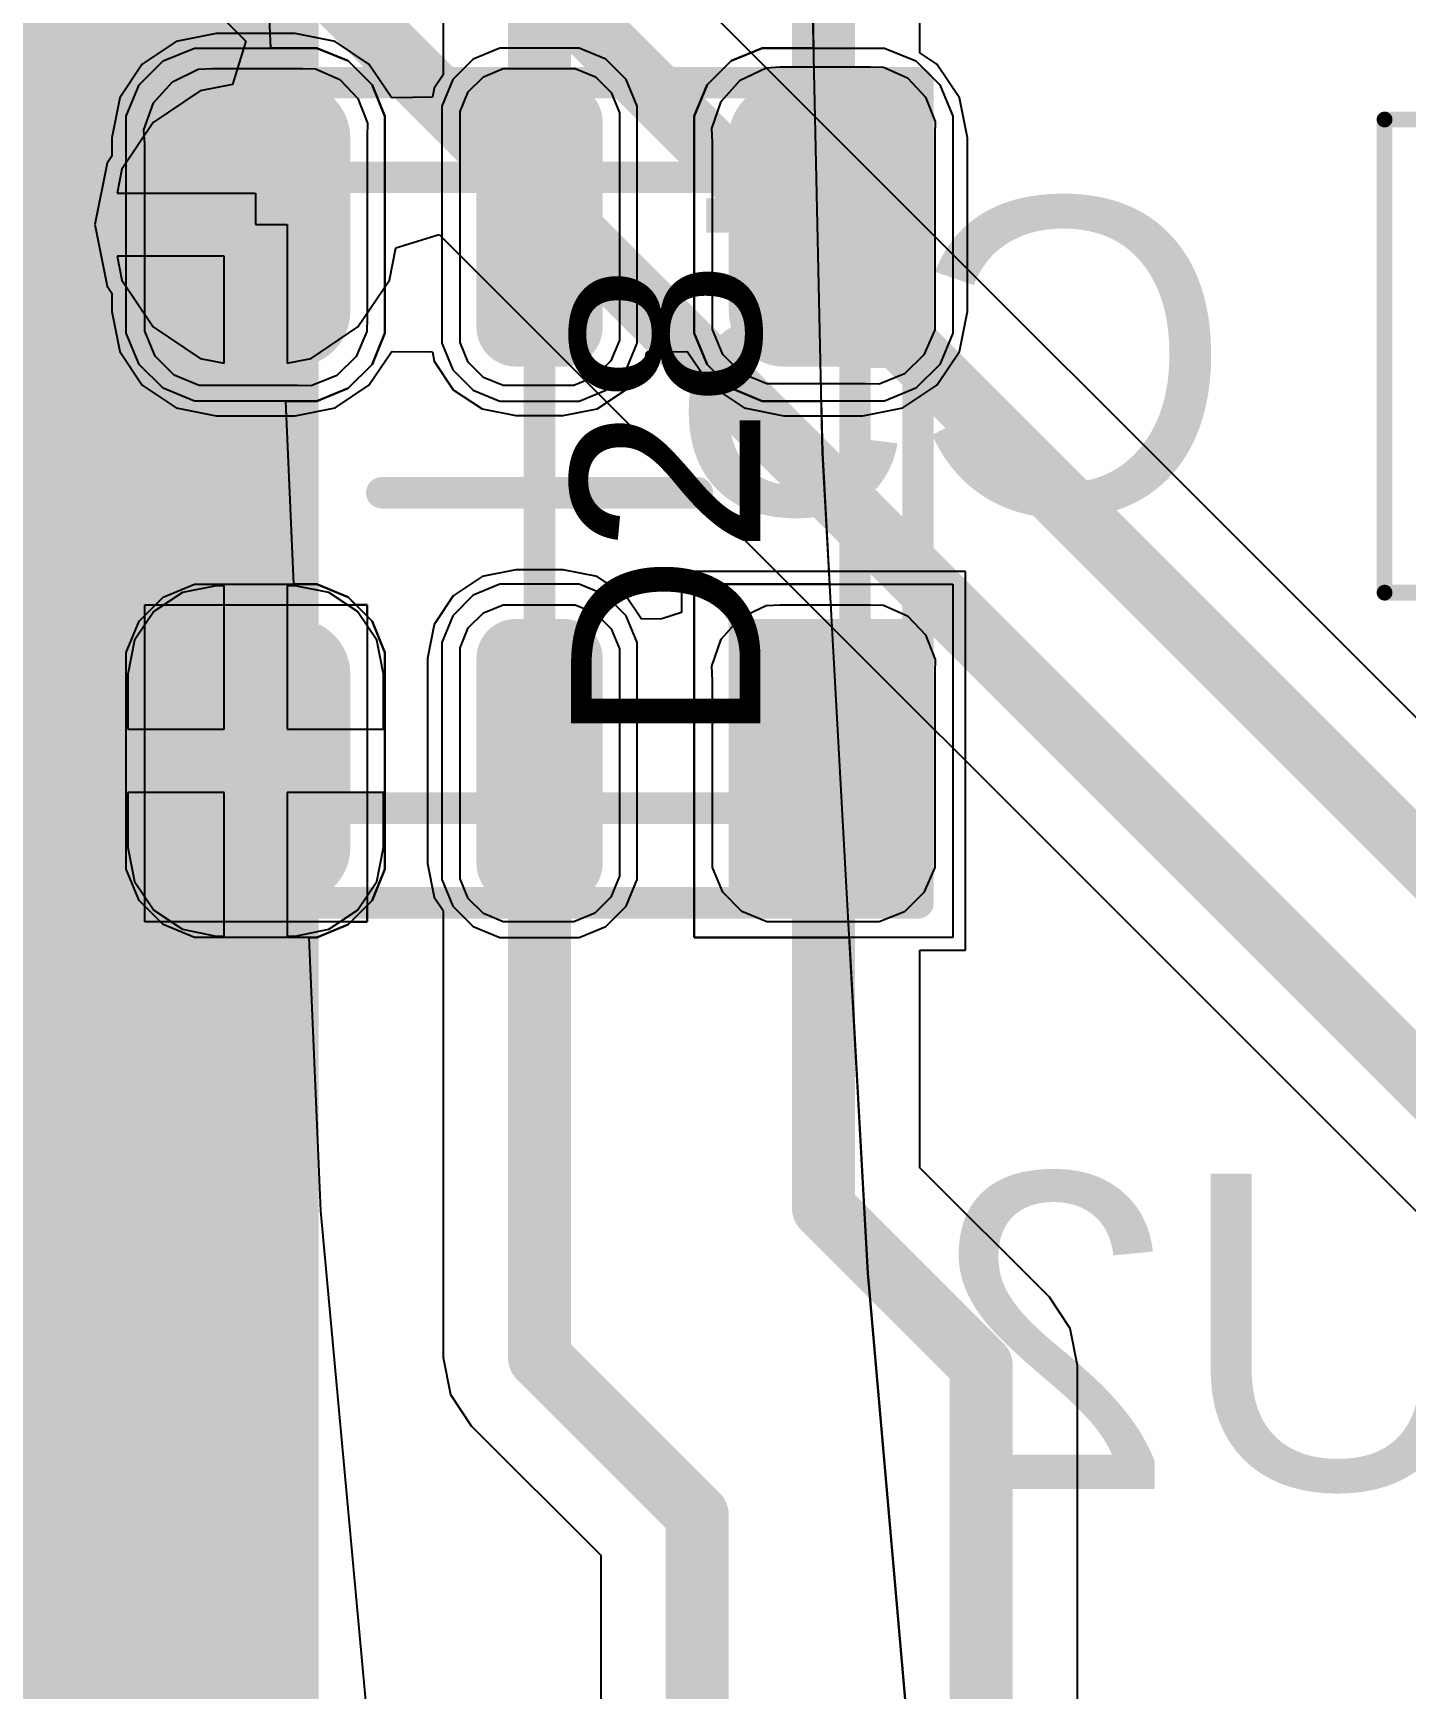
# Model space of a CAD drawing. Header units: inches. Extents: x -27 to 142, y -1 to 42.
# Drawn here: x 37.59 to 41.95, y 11.87 to 17.12 of the extents above; entities that cross this region are included whole.
import ezdxf

# ---------------------------------------------------------------- set-up
doc = ezdxf.new("R2010")
doc.units = ezdxf.units.IN
for name, color, linetype in [('Bottom Layer', 5, 'Continuous'), ('Bottom Overlay', 54, 'Continuous'), ('Bottom Paste', 16, 'Continuous'), ('Bottom Solder', 6, 'Continuous'), ('Mechanical 13', 56, 'Continuous'), ('Mechanical 15', 56, 'Continuous'), ('Top Layer', 1, 'Continuous'), ('Top Overlay', 2, 'Continuous'), ('Top Paste', 8, 'Continuous'), ('Top Solder', 216, 'Continuous'), ('Via Holes', 16, 'Continuous')]:
    doc.layers.add(name, color=color, linetype=linetype)
doc.styles.add('Arial', font='', dxfattribs={"height": 0.2})
doc.styles.get('Arial').set_extended_font_data('Arial')

# ---------------------------------------------------------------- blocks, each defined once
blk = doc.blocks.new('CAPC0603_1608_55_N_B_771')
at = {"layer": 'Bottom Layer'}
for points in [[(-0.35, 0.5), (-0.35, -0.5), (-1.25, -0.5), (-1.25, 0.5)], [(1.25, 0.5), (1.25, -0.5), (0.35, -0.5), (0.35, 0.5)]]:
    blk.add_hatch(color=5, dxfattribs=at).paths.add_polyline_path(points)
at = {"layer": 'Bottom Paste'}
for points in [[(-0.35, 0.5), (-0.35, -0.5), (-1.25, -0.5), (-1.25, 0.5)], [(1.25, 0.5), (1.25, -0.5), (0.35, -0.5), (0.35, 0.5)]]:
    blk.add_hatch(color=16, dxfattribs=at).paths.add_polyline_path(points)
at = {"layer": 'Bottom Solder'}
for points in [[(-0.3, 0.55), (-0.3, -0.55), (-1.3, -0.55), (-1.3, 0.55)], [(1.3, 0.55), (1.3, -0.55), (0.3, -0.55), (0.3, 0.55)]]:
    blk.add_hatch(color=6, dxfattribs=at).paths.add_polyline_path(points)
at = {"layer": 'Bottom Overlay'}
for points in [[(-0.05, 0.4, 0.2, 0.2, 0), (0.05, 0.4, 0.2, 0.2, 0)], [(-0.05, -0.4, 0.2, 0.2, 0), (0.05, -0.4, 0.2, 0.2, 0)]]:
    blk.add_lwpolyline(points, format="xyseb", dxfattribs=at)
for points in [[(-0.1, 0.4, 0.1, 0.1, 1), (0, 0.4, 0.1, 0.1, 1)], [(0, 0.4, 0.1, 0.1, 1), (0.1, 0.4, 0.1, 0.1, 1)], [(-0.1, -0.4, 0.1, 0.1, 1), (0, -0.4, 0.1, 0.1, 1)], [(0, -0.4, 0.1, 0.1, 1), (0.1, -0.4, 0.1, 0.1, 1)]]:
    blk.add_lwpolyline(points, format="xyseb", close=True, dxfattribs=at)
at = {"layer": 'Mechanical 13'}
for points in [[(-0.875, 0.475, 0.1, 0.1, 0), (0.875, 0.475, 0.1, 0.1, 0)], [(-0.875, -0.475, 0.1, 0.1, 0), (-0.875, 0.475, 0.1, 0.1, 0)], [(0.875, -0.475, 0.1, 0.1, 0), (0.875, 0.475, 0.1, 0.1, 0)], [(-0.875, -0.475, 0.1, 0.1, 0), (0.875, -0.475, 0.1, 0.1, 0)]]:
    blk.add_lwpolyline(points, format="xyseb", dxfattribs=at)
for points in [[(-0.9, 0.475, 0.05, 0.05, 1), (-0.85, 0.475, 0.05, 0.05, 1)], [(-0.9, 0.475, 0.05, 0.05, 1), (-0.85, 0.475, 0.05, 0.05, 1)], [(0.85, 0.475, 0.05, 0.05, 1), (0.9, 0.475, 0.05, 0.05, 1)], [(0.85, 0.475, 0.05, 0.05, 1), (0.9, 0.475, 0.05, 0.05, 1)], [(-0.9, -0.475, 0.05, 0.05, 1), (-0.85, -0.475, 0.05, 0.05, 1)], [(-0.9, -0.475, 0.05, 0.05, 1), (-0.85, -0.475, 0.05, 0.05, 1)], [(0.85, -0.475, 0.05, 0.05, 1), (0.9, -0.475, 0.05, 0.05, 1)], [(0.85, -0.475, 0.05, 0.05, 1), (0.9, -0.475, 0.05, 0.05, 1)]]:
    blk.add_lwpolyline(points, format="xyseb", close=True, dxfattribs=at)
at = {"layer": 'Mechanical 15'}
for points in [[(-1.5, 0.75, 0.05, 0.05, 0), (1.5, 0.75, 0.05, 0.05, 0)], [(-1.5, -0.75, 0.05, 0.05, 0), (-1.5, 0.75, 0.05, 0.05, 0)], [(1.5, -0.75, 0.05, 0.05, 0), (1.5, 0.75, 0.05, 0.05, 0)], [(0, -0.475, 0.05, 0.05, 0), (0, 0.475, 0.05, 0.05, 0)], [(-0.475, 0, 0.05, 0.05, 0), (0.475, 0, 0.05, 0.05, 0)], [(-1.5, -0.75, 0.05, 0.05, 0), (1.5, -0.75, 0.05, 0.05, 0)]]:
    blk.add_lwpolyline(points, format="xyseb", dxfattribs=at)
for points in [[(-1.5125, 0.75, 0.025, 0.025, 1), (-1.4875, 0.75, 0.025, 0.025, 1)], [(-1.5125, 0.75, 0.025, 0.025, 1), (-1.4875, 0.75, 0.025, 0.025, 1)], [(1.4875, 0.75, 0.025, 0.025, 1), (1.5125, 0.75, 0.025, 0.025, 1)], [(1.4875, 0.75, 0.025, 0.025, 1), (1.5125, 0.75, 0.025, 0.025, 1)], [(-0.0125, 0.475, 0.025, 0.025, 1), (0.0125, 0.475, 0.025, 0.025, 1)], [(-0.4875, 0, 0.025, 0.025, 1), (-0.4625, 0, 0.025, 0.025, 1)], [(0.4625, 0, 0.025, 0.025, 1), (0.4875, 0, 0.025, 0.025, 1)], [(-0.0125, -0.475, 0.025, 0.025, 1), (0.0125, -0.475, 0.025, 0.025, 1)], [(-1.5125, -0.75, 0.025, 0.025, 1), (-1.4875, -0.75, 0.025, 0.025, 1)], [(-1.5125, -0.75, 0.025, 0.025, 1), (-1.4875, -0.75, 0.025, 0.025, 1)], [(1.4875, -0.75, 0.025, 0.025, 1), (1.5125, -0.75, 0.025, 0.025, 1)], [(1.4875, -0.75, 0.025, 0.025, 1), (1.5125, -0.75, 0.025, 0.025, 1)]]:
    blk.add_lwpolyline(points, format="xyseb", close=True, dxfattribs=at)
blk = doc.blocks.new('APA_RGB_LED_2020_800')
at = {"layer": 'Top Layer'}
h = blk.add_hatch(color=1, dxfattribs=at)
edge = h.paths.add_edge_path()
edge.add_arc((-1.125, 1.025), 0.125, 90, 180)
edge.add_line((-1.25, 1.025), (-1.25, 0.775))
edge.add_arc((-1.125, 0.775), 0.125, 180, 270)
edge.add_line((-1.125, 0.65), (-0.575, 0.65))
edge.add_arc((-0.575, 0.775), 0.125, 270, 360)
edge.add_line((-0.45, 0.775), (-0.45, 1.025))
edge.add_arc((-0.575, 1.025), 0.125, 0, 90)
edge.add_line((-0.575, 1.15), (-1.125, 1.15))
h = blk.add_hatch(color=1, dxfattribs=at)
edge = h.paths.add_edge_path()
edge.add_arc((0.575, 1.025), 0.125, 90, 180)
edge.add_line((0.45, 1.025), (0.45, 0.775))
edge.add_arc((0.575, 0.775), 0.125, 180, 270)
edge.add_line((0.575, 0.65), (1.125, 0.65))
edge.add_arc((1.125, 0.775), 0.125, 270, 360)
edge.add_line((1.25, 0.775), (1.25, 1.025))
edge.add_arc((1.125, 1.025), 0.125, 0, 90)
edge.add_line((1.125, 1.15), (0.575, 1.15))
h = blk.add_hatch(color=1, dxfattribs=at)
edge = h.paths.add_edge_path()
edge.add_arc((-1.175, 0.075), 0.075, 90, 180)
edge.add_line((-1.25, 0.075), (-1.25, -0.075))
edge.add_arc((-1.175, -0.075), 0.075, 180, 270)
edge.add_line((-1.175, -0.15), (-0.525, -0.15))
edge.add_arc((-0.525, -0.075), 0.075, 270, 360)
edge.add_line((-0.45, -0.075), (-0.45, 0.075))
edge.add_arc((-0.525, 0.075), 0.075, 0, 90)
edge.add_line((-0.525, 0.15), (-1.175, 0.15))
h = blk.add_hatch(color=1, dxfattribs=at)
edge = h.paths.add_edge_path()
edge.add_arc((0.525, 0.075), 0.075, 90, 180)
edge.add_line((0.45, 0.075), (0.45, -0.075))
edge.add_arc((0.525, -0.075), 0.075, 180, 270)
edge.add_line((0.525, -0.15), (1.175, -0.15))
edge.add_arc((1.175, -0.075), 0.075, 270, 360)
edge.add_line((1.25, -0.075), (1.25, 0.075))
edge.add_arc((1.175, 0.075), 0.075, 0, 90)
edge.add_line((1.175, 0.15), (0.525, 0.15))
blk.add_hatch(color=1, dxfattribs=at).paths.add_polyline_path([(-1.25, -0.65), (-0.45, -0.65), (-0.45, -1.15), (-1.25, -1.15)])
h = blk.add_hatch(color=1, dxfattribs=at)
edge = h.paths.add_edge_path()
edge.add_arc((0.575, -0.775), 0.125, 90, 180)
edge.add_line((0.45, -0.775), (0.45, -1.025))
edge.add_arc((0.575, -1.025), 0.125, 180, 270)
edge.add_line((0.575, -1.15), (1.125, -1.15))
edge.add_arc((1.125, -1.025), 0.125, 270, 360)
edge.add_line((1.25, -1.025), (1.25, -0.775))
edge.add_arc((1.125, -0.775), 0.125, 0, 90)
edge.add_line((1.125, -0.65), (0.575, -0.65))
at = {"layer": 'Top Paste'}
h = blk.add_hatch(color=8, dxfattribs=at)
edge = h.paths.add_edge_path()
edge.add_arc((-1.125, 1.025), 0.125, 90, 180)
edge.add_line((-1.25, 1.025), (-1.25, 0.775))
edge.add_arc((-1.125, 0.775), 0.125, 180, 270)
edge.add_line((-1.125, 0.65), (-0.575, 0.65))
edge.add_arc((-0.575, 0.775), 0.125, 270, 360)
edge.add_line((-0.45, 0.775), (-0.45, 1.025))
edge.add_arc((-0.575, 1.025), 0.125, 0, 90)
edge.add_line((-0.575, 1.15), (-1.125, 1.15))
h = blk.add_hatch(color=8, dxfattribs=at)
edge = h.paths.add_edge_path()
edge.add_arc((0.575, 1.025), 0.125, 90, 180)
edge.add_line((0.45, 1.025), (0.45, 0.775))
edge.add_arc((0.575, 0.775), 0.125, 180, 270)
edge.add_line((0.575, 0.65), (1.125, 0.65))
edge.add_arc((1.125, 0.775), 0.125, 270, 360)
edge.add_line((1.25, 0.775), (1.25, 1.025))
edge.add_arc((1.125, 1.025), 0.125, 0, 90)
edge.add_line((1.125, 1.15), (0.575, 1.15))
h = blk.add_hatch(color=8, dxfattribs=at)
edge = h.paths.add_edge_path()
edge.add_arc((-1.175, 0.075), 0.075, 90, 180)
edge.add_line((-1.25, 0.075), (-1.25, -0.075))
edge.add_arc((-1.175, -0.075), 0.075, 180, 270)
edge.add_line((-1.175, -0.15), (-0.525, -0.15))
edge.add_arc((-0.525, -0.075), 0.075, 270, 360)
edge.add_line((-0.45, -0.075), (-0.45, 0.075))
edge.add_arc((-0.525, 0.075), 0.075, 0, 90)
edge.add_line((-0.525, 0.15), (-1.175, 0.15))
h = blk.add_hatch(color=8, dxfattribs=at)
edge = h.paths.add_edge_path()
edge.add_arc((0.525, 0.075), 0.075, 90, 180)
edge.add_line((0.45, 0.075), (0.45, -0.075))
edge.add_arc((0.525, -0.075), 0.075, 180, 270)
edge.add_line((0.525, -0.15), (1.175, -0.15))
edge.add_arc((1.175, -0.075), 0.075, 270, 360)
edge.add_line((1.25, -0.075), (1.25, 0.075))
edge.add_arc((1.175, 0.075), 0.075, 0, 90)
edge.add_line((1.175, 0.15), (0.525, 0.15))
blk.add_hatch(color=8, dxfattribs=at).paths.add_polyline_path([(-1.25, -0.65), (-0.45, -0.65), (-0.45, -1.15), (-1.25, -1.15)])
h = blk.add_hatch(color=8, dxfattribs=at)
edge = h.paths.add_edge_path()
edge.add_arc((0.575, -0.775), 0.125, 90, 180)
edge.add_line((0.45, -0.775), (0.45, -1.025))
edge.add_arc((0.575, -1.025), 0.125, 180, 270)
edge.add_line((0.575, -1.15), (1.125, -1.15))
edge.add_arc((1.125, -1.025), 0.125, 270, 360)
edge.add_line((1.25, -1.025), (1.25, -0.775))
edge.add_arc((1.125, -0.775), 0.125, 0, 90)
edge.add_line((1.125, -0.65), (0.575, -0.65))
at = {"layer": 'Top Solder'}
h = blk.add_hatch(color=216, dxfattribs=at)
edge = h.paths.add_edge_path()
edge.add_arc((-1.125, 1.025), 0.175, 90, 180)
edge.add_line((-1.3, 1.025), (-1.3, 0.775))
edge.add_arc((-1.125, 0.775), 0.175, 180, 270)
edge.add_line((-1.125, 0.6), (-0.575, 0.6))
edge.add_arc((-0.575, 0.775), 0.175, 270, 360)
edge.add_line((-0.4, 0.775), (-0.4, 1.025))
edge.add_arc((-0.575, 1.025), 0.175, 0, 90)
edge.add_line((-0.575, 1.2), (-1.125, 1.2))
h = blk.add_hatch(color=216, dxfattribs=at)
edge = h.paths.add_edge_path()
edge.add_arc((0.575, 1.025), 0.175, 90, 180)
edge.add_line((0.4, 1.025), (0.4, 0.775))
edge.add_arc((0.575, 0.775), 0.175, 180, 270)
edge.add_line((0.575, 0.6), (1.125, 0.6))
edge.add_arc((1.125, 0.775), 0.175, 270, 360)
edge.add_line((1.3, 0.775), (1.3, 1.025))
edge.add_arc((1.125, 1.025), 0.175, 0, 90)
edge.add_line((1.125, 1.2), (0.575, 1.2))
h = blk.add_hatch(color=216, dxfattribs=at)
edge = h.paths.add_edge_path()
edge.add_arc((-1.175, 0.075), 0.125, 90, 180)
edge.add_line((-1.3, 0.075), (-1.3, -0.075))
edge.add_arc((-1.175, -0.075), 0.125, 180, 270)
edge.add_line((-1.175, -0.2), (-0.525, -0.2))
edge.add_arc((-0.525, -0.075), 0.125, 270, 360)
edge.add_line((-0.4, -0.075), (-0.4, 0.075))
edge.add_arc((-0.525, 0.075), 0.125, 0, 90)
edge.add_line((-0.525, 0.2), (-1.175, 0.2))
h = blk.add_hatch(color=216, dxfattribs=at)
edge = h.paths.add_edge_path()
edge.add_arc((0.525, 0.075), 0.125, 90, 180)
edge.add_line((0.4, 0.075), (0.4, -0.075))
edge.add_arc((0.525, -0.075), 0.125, 180, 270)
edge.add_line((0.525, -0.2), (1.175, -0.2))
edge.add_arc((1.175, -0.075), 0.125, 270, 360)
edge.add_line((1.3, -0.075), (1.3, 0.075))
edge.add_arc((1.175, 0.075), 0.125, 0, 90)
edge.add_line((1.175, 0.2), (0.525, 0.2))
blk.add_hatch(color=216, dxfattribs=at).paths.add_polyline_path([(-1.3, -0.6), (-0.4, -0.6), (-0.4, -1.2), (-1.3, -1.2)])
h = blk.add_hatch(color=216, dxfattribs=at)
edge = h.paths.add_edge_path()
edge.add_arc((0.575, -0.775), 0.175, 90, 180)
edge.add_line((0.4, -0.775), (0.4, -1.025))
edge.add_arc((0.575, -1.025), 0.175, 180, 270)
edge.add_line((0.575, -1.2), (1.125, -1.2))
edge.add_arc((1.125, -1.025), 0.175, 270, 360)
edge.add_line((1.3, -1.025), (1.3, -0.775))
edge.add_arc((1.125, -0.775), 0.175, 0, 90)
edge.add_line((1.125, -0.6), (0.575, -0.6))
at = {"layer": 'Mechanical 13'}
for points in [[(-1, 1, 0.1, 0.1, 0), (1, 1, 0.1, 0.1, 0)], [(-1, 1, 0.1, 0.1, 0), (-1, -1, 0.1, 0.1, 0)], [(1, 1, 0.1, 0.1, 0), (1, -1, 0.1, 0.1, 0)], [(-1, -1, 0.1, 0.1, 0), (1, -1, 0.1, 0.1, 0)]]:
    blk.add_lwpolyline(points, format="xyseb", dxfattribs=at)
for points in [[(-1.025, 1, 0.05, 0.05, 1), (-0.975, 1, 0.05, 0.05, 1)], [(-1.025, 1, 0.05, 0.05, 1), (-0.975, 1, 0.05, 0.05, 1)], [(0.975, 1, 0.05, 0.05, 1), (1.025, 1, 0.05, 0.05, 1)], [(0.975, 1, 0.05, 0.05, 1), (1.025, 1, 0.05, 0.05, 1)], [(-1.025, -1, 0.05, 0.05, 1), (-0.975, -1, 0.05, 0.05, 1)], [(-1.025, -1, 0.05, 0.05, 1), (-0.975, -1, 0.05, 0.05, 1)], [(0.975, -1, 0.05, 0.05, 1), (1.025, -1, 0.05, 0.05, 1)], [(0.975, -1, 0.05, 0.05, 1), (1.025, -1, 0.05, 0.05, 1)]]:
    blk.add_lwpolyline(points, format="xyseb", close=True, dxfattribs=at)
at = {"layer": 'Mechanical 15'}
for points in [[(-1.3, 1.2, 0.1, 0.1, 0), (-1.3, -1.2, 0.1, 0.1, 0)], [(-1.3, 1.2, 0.1, 0.1, 0), (1.3, 1.2, 0.1, 0.1, 0)], [(1.3, 1.2, 0.1, 0.1, 0), (1.3, -1.2, 0.1, 0.1, 0)], [(0, 0.5, 0.1, 0.1, 0), (0, -0.5, 0.1, 0.1, 0)], [(-0.5, 0, 0.1, 0.1, 0), (0.5, 0, 0.1, 0.1, 0)], [(-1.3, -1.2, 0.1, 0.1, 0), (1.3, -1.2, 0.1, 0.1, 0)]]:
    blk.add_lwpolyline(points, format="xyseb", dxfattribs=at)
for points in [[(-1.325, 1.2, 0.05, 0.05, 1), (-1.275, 1.2, 0.05, 0.05, 1)], [(-1.325, 1.2, 0.05, 0.05, 1), (-1.275, 1.2, 0.05, 0.05, 1)], [(1.275, 1.2, 0.05, 0.05, 1), (1.325, 1.2, 0.05, 0.05, 1)], [(1.275, 1.2, 0.05, 0.05, 1), (1.325, 1.2, 0.05, 0.05, 1)], [(-0.025, 0.5, 0.05, 0.05, 1), (0.025, 0.5, 0.05, 0.05, 1)], [(-0.525, 0, 0.05, 0.05, 1), (-0.475, 0, 0.05, 0.05, 1)], [(0.475, 0, 0.05, 0.05, 1), (0.525, 0, 0.05, 0.05, 1)], [(-0.025, -0.5, 0.05, 0.05, 1), (0.025, -0.5, 0.05, 0.05, 1)], [(-1.325, -1.2, 0.05, 0.05, 1), (-1.275, -1.2, 0.05, 0.05, 1)], [(-1.325, -1.2, 0.05, 0.05, 1), (-1.275, -1.2, 0.05, 0.05, 1)], [(1.275, -1.2, 0.05, 0.05, 1), (1.325, -1.2, 0.05, 0.05, 1)], [(1.275, -1.2, 0.05, 0.05, 1), (1.325, -1.2, 0.05, 0.05, 1)]]:
    blk.add_lwpolyline(points, format="xyseb", close=True, dxfattribs=at)
at = {"layer": 'Top Overlay'}
for p, q in [((-1.3689, 1.1929), (-1.2929, 1.2689)), ((-1.2929, 1.2689), (-1.1937, 1.31)), ((-1.1937, 1.31), (-1.14, 1.31)), ((-1.14, 1.31), (-1.14, 1.31)), ((-1.14, 1.31), (-0.56, 1.31)), ((-0.56, 1.31), (-0.5063, 1.31)), ((-0.5063, 1.31), (-0.4071, 1.2689)), ((-0.4071, 1.2689), (-0.3311, 1.1929)), ((0.3311, 1.1929), (0.4071, 1.2689)), ((0.4071, 1.2689), (0.5063, 1.31)), ((0.5063, 1.31), (0.56, 1.31)), ((0.56, 1.31), (0.56, 1.31)), ((0.56, 1.31), (1.14, 1.31)), ((1.14, 1.31), (1.1937, 1.31)), ((1.1937, 1.31), (1.2929, 1.2689)), ((1.2929, 1.2689), (1.3689, 1.1929)), ((-1.41, 1.0937), (-1.3689, 1.1929)), ((-0.3311, 1.1929), (-0.29, 1.0937)), ((0.29, 1.0937), (0.3311, 1.1929)), ((1.3689, 1.1929), (1.41, 1.0937)), ((-1.41, 1.04), (-1.41, 1.0937)), ((-0.29, 1.0937), (-0.29, 1.04)), ((0.29, 1.04), (0.29, 1.0937)), ((1.41, 1.0937), (1.41, 1.04)), ((-1.41, 0.76), (-1.41, 1.04)), ((-0.29, 1.04), (-0.29, 1.04)), ((-0.29, 1.04), (-0.29, 0.76)), ((0.29, 0.76), (0.29, 1.04)), ((1.41, 1.04), (1.41, 1.04)), ((1.41, 1.04), (1.41, 0.76)), ((-1.41, 0.76), (-1.41, 0.76)), ((-1.41, 0.7063), (-1.41, 0.76)), ((-0.29, 0.76), (-0.29, 0.7063)), ((0.29, 0.76), (0.29, 0.76)), ((0.29, 0.7063), (0.29, 0.76)), ((1.41, 0.76), (1.41, 0.7063)), ((-1.3689, 0.6071), (-1.41, 0.7063)), ((-0.29, 0.7063), (-0.3311, 0.6071)), ((0.3311, 0.6071), (0.29, 0.7063)), ((1.41, 0.7063), (1.3689, 0.6071)), ((-1.2929, 0.5311), (-1.3689, 0.6071)), ((-0.3311, 0.6071), (-0.4071, 0.5311)), ((0.4071, 0.5311), (0.3311, 0.6071)), ((1.3689, 0.6071), (1.2929, 0.5311)), ((-1.1937, 0.49), (-1.2929, 0.5311)), ((-0.4071, 0.5311), (-0.5063, 0.49)), ((0.5063, 0.49), (0.4071, 0.5311)), ((1.2929, 0.5311), (1.1937, 0.49)), ((-1.14, 0.49), (-1.1937, 0.49)), ((-0.56, 0.49), (-1.14, 0.49)), ((-0.5063, 0.49), (-0.56, 0.49)), ((-0.56, 0.49), (-0.56, 0.49)), ((0.56, 0.49), (0.5063, 0.49)), ((1.14, 0.49), (0.56, 0.49)), ((1.1937, 0.49), (1.14, 0.49)), ((1.14, 0.49), (1.14, 0.49)), ((-1.3103, 0.275), (-1.375, 0.2103)), ((-1.2258, 0.31), (-1.3103, 0.275)), ((-1.18, 0.31), (-1.2258, 0.31)), ((-0.52, 0.31), (-1.18, 0.31)), ((-0.4743, 0.31), (-0.52, 0.31)), ((-0.52, 0.31), (-0.52, 0.31)), ((-0.3897, 0.275), (-0.4743, 0.31)), ((-0.325, 0.2103), (-0.3897, 0.275)), ((0.3897, 0.275), (0.325, 0.2103)), ((0.4742, 0.31), (0.3897, 0.275)), ((0.52, 0.31), (0.4742, 0.31)), ((1.18, 0.31), (0.52, 0.31)), ((1.2258, 0.31), (1.18, 0.31)), ((1.18, 0.31), (1.18, 0.31)), ((1.3103, 0.275), (1.2258, 0.31)), ((1.375, 0.2103), (1.3103, 0.275)), ((-1.375, 0.2103), (-1.41, 0.1258)), ((-0.29, 0.1258), (-0.325, 0.2103)), ((0.325, 0.2103), (0.29, 0.1258)), ((1.41, 0.1258), (1.375, 0.2103)), ((-1.41, 0.1258), (-1.41, 0.08)), ((-0.29, 0.08), (-0.29, 0.1258)), ((0.29, 0.1258), (0.29, 0.08)), ((1.41, 0.08), (1.41, 0.1258)), ((-1.41, 0.08), (-1.41, -0.08)), ((-1.41, 0.08), (-1.41, 0.08)), ((-0.29, -0.08), (-0.29, 0.08)), ((0.29, 0.08), (0.29, -0.08)), ((0.29, 0.08), (0.29, 0.08)), ((1.41, -0.08), (1.41, 0.08)), ((-1.41, -0.08), (-1.41, -0.1257)), ((-0.29, -0.1257), (-0.29, -0.08)), ((-0.29, -0.08), (-0.29, -0.08)), ((0.29, -0.08), (0.29, -0.1257)), ((1.41, -0.1257), (1.41, -0.08)), ((1.41, -0.08), (1.41, -0.08)), ((-1.41, -0.1257), (-1.375, -0.2103)), ((-0.325, -0.2103), (-0.29, -0.1257)), ((0.29, -0.1257), (0.325, -0.2103)), ((1.375, -0.2103), (1.41, -0.1257)), ((-1.375, -0.2103), (-1.3103, -0.275)), ((-0.3897, -0.275), (-0.325, -0.2103)), ((0.325, -0.2103), (0.3897, -0.275)), ((1.3103, -0.275), (1.375, -0.2103)), ((-1.3103, -0.275), (-1.2258, -0.31)), ((-1.2258, -0.31), (-1.18, -0.31)), ((-1.18, -0.31), (-1.18, -0.31)), ((-1.18, -0.31), (-0.52, -0.31)), ((-0.52, -0.31), (-0.4743, -0.31)), ((-0.4743, -0.31), (-0.3897, -0.275)), ((0.3897, -0.275), (0.4742, -0.31)), ((0.4742, -0.31), (0.52, -0.31)), ((0.52, -0.31), (0.52, -0.31)), ((0.52, -0.31), (1.18, -0.31)), ((1.18, -0.31), (1.2258, -0.31)), ((1.2258, -0.31), (1.3103, -0.275)), ((-1.41, -1.31), (-1.41, -0.49)), ((-1.41, -0.49), (-0.29, -0.49)), ((-0.29, -0.49), (-0.29, -1.31)), ((0.4071, -0.5311), (0.5063, -0.49)), ((0.5063, -0.49), (0.56, -0.49)), ((0.56, -0.49), (0.56, -0.49)), ((0.56, -0.49), (1.14, -0.49)), ((1.14, -0.49), (1.1937, -0.49)), ((1.1937, -0.49), (1.2929, -0.5311)), ((0.3311, -0.6071), (0.4071, -0.5311)), ((1.2929, -0.5311), (1.3689, -0.6071)), ((0.29, -0.7063), (0.3311, -0.6071)), ((1.3689, -0.6071), (1.41, -0.7063)), ((0.29, -0.76), (0.29, -0.7063)), ((1.41, -0.7063), (1.41, -0.76)), ((0.29, -1.04), (0.29, -0.76)), ((1.41, -0.76), (1.41, -0.76)), ((1.41, -0.76), (1.41, -1.04)), ((0.29, -1.04), (0.29, -1.04)), ((0.29, -1.0937), (0.29, -1.04)), ((1.41, -1.04), (1.41, -1.0937)), ((0.3311, -1.1929), (0.29, -1.0937)), ((1.41, -1.0937), (1.3689, -1.1929)), ((0.4071, -1.2689), (0.3311, -1.1929)), ((1.3689, -1.1929), (1.2929, -1.2689)), ((-0.29, -1.31), (-1.41, -1.31)), ((0.5063, -1.31), (0.4071, -1.2689)), ((0.56, -1.31), (0.5063, -1.31)), ((1.14, -1.31), (0.56, -1.31)), ((1.1937, -1.31), (1.14, -1.31)), ((1.14, -1.31), (1.14, -1.31)), ((1.2929, -1.2689), (1.1937, -1.31))]:
    blk.add_line(p, q, dxfattribs=at)
at = {"layer": 'Mechanical 15', "style": 'Arial'}
blk.add_text('D28', height=0.6, dxfattribs=at).set_placement((-0.8, -0.7))

msp = doc.modelspace()

# ---------------------------------------------------------------- hatches: boundary and pattern name
at = {"layer": 'Bottom Layer'}
h = msp.add_hatch(color=5, dxfattribs=at)
edge = h.paths.add_edge_path()
edge.add_arc((38.3, 16.5167), 0.3, 0, 360)
at = {"layer": 'Bottom Overlay'}
msp.add_hatch(color=54, dxfattribs=at).paths.add_polyline_path([(36.5, 2), (38.5, 2), (38.5, 22.9), (36.5, 22.9)])
at = {"layer": 'Top Layer'}
h = msp.add_hatch(color=1, dxfattribs=at)
edge = h.paths.add_edge_path()
edge.add_arc((38.3, 16.5167), 0.3, 0, 360)
at = {"layer": 'Via Holes'}
h = msp.add_hatch(color=7, dxfattribs=at)
edge = h.paths.add_edge_path()
edge.add_arc((38.3, 16.5167), 0.15, 0, 360)

# ---------------------------------------------------------------- linework, layer by layer
at = {"layer": 'Bottom Layer'}
for p, q in [((42.9049, 14.0277), (38.4663, 18.4663)), ((37.8733, 17.4941), (38.2687, 17.0988)), ((38.2687, 17.0988), (38.2269, 16.961)), ((38.2269, 16.961), (38.1244, 16.9406)), ((38.1244, 16.9406), (37.9756, 16.8411)), ((37.9756, 16.8411), (37.8761, 16.6923)), ((37.8761, 16.6923), (37.8611, 16.6167)), ((37.8611, 16.6167), (38.3, 16.6167)), ((38.3, 16.6167), (38.3, 16.5167)), ((38.3, 16.5167), (38.4, 16.5167)), ((38.4, 16.5167), (38.4, 16.0778)), ((38.7443, 16.4436), (38.8821, 16.4854)), ((38.8821, 16.4854), (43.0732, 12.2943)), ((38.7239, 16.3411), (38.7443, 16.4436)), ((38.2, 16.4167), (37.8611, 16.4167)), ((37.8611, 16.4167), (37.8761, 16.3411)), ((38.2, 16.0778), (38.2, 16.4167)), ((37.8761, 16.3411), (37.9756, 16.1923)), ((38.6244, 16.1923), (38.7239, 16.3411)), ((37.9756, 16.1923), (38.1244, 16.0928)), ((38.4756, 16.0928), (38.6244, 16.1923)), ((38.1244, 16.0928), (38.2, 16.0778)), ((38.4, 16.0778), (38.4756, 16.0928))]:
    msp.add_line(p, q, dxfattribs=at)
for points in [[(38.25, 18.25, 0.2, 0.2, 0), (43, 13.5, 0.2, 0.2, 0)], [(38, 17.8, 0.2, 0.2, 0), (43.379, 12.421, 0.2, 0.2, 0)]]:
    msp.add_lwpolyline(points, format="xyseb", dxfattribs=at)
at = {"layer": 'Top Layer'}
for p, q in [((38.8941, 20.6755), (38.8941, 16.9912)), ((40.4059, 17.0617), (40.4059, 20.55)), ((38.175, 17.1231), (38.0482, 17.0978)), ((38.425, 17.1231), (38.175, 17.1231)), ((38.5518, 17.0978), (38.425, 17.1231)), ((38.0482, 17.0978), (37.9407, 17.026)), ((38.6593, 17.026), (38.5518, 17.0978)), ((40.4593, 17.026), (40.4059, 17.0617)), ((37.9407, 17.026), (37.8689, 16.9185)), ((38.7306, 16.9194), (38.6593, 17.026)), ((40.5311, 16.9185), (40.4593, 17.026)), ((38.8941, 16.9912), (38.866, 16.949)), ((37.8689, 16.9185), (37.8436, 16.7917)), ((38.7348, 16.9186), (38.7306, 16.9194)), ((38.8603, 16.9204), (38.7348, 16.9186)), ((38.866, 16.949), (38.8603, 16.9204)), ((40.5564, 16.7917), (40.5311, 16.9185)), ((37.8436, 16.7917), (37.8436, 16.7337)), ((40.5564, 16.2417), (40.5564, 16.7917)), ((37.829, 16.7118), (37.7902, 16.5167)), ((37.8436, 16.7337), (37.829, 16.7118)), ((37.7902, 16.5167), (37.829, 16.3216)), ((37.829, 16.3216), (37.8436, 16.2997)), ((37.8436, 16.2997), (37.8436, 16.2417)), ((37.8436, 16.2417), (37.8689, 16.1149)), ((40.5311, 16.1149), (40.5564, 16.2417)), ((37.8689, 16.1149), (37.9407, 16.0074)), ((38.6593, 16.0074), (38.7306, 16.114)), ((38.7306, 16.114), (38.7348, 16.1148)), ((38.7348, 16.1148), (38.8603, 16.113)), ((38.8603, 16.113), (38.866, 16.0844)), ((38.866, 16.0844), (38.9267, 15.9934)), ((39.4733, 15.9934), (39.534, 16.0844)), ((39.534, 16.0844), (39.5397, 16.113)), ((39.5397, 16.113), (39.6652, 16.1148)), ((39.6652, 16.1148), (39.6694, 16.114)), ((39.6694, 16.114), (39.7407, 16.0074)), ((40.4593, 16.0074), (40.5311, 16.1149)), ((37.9407, 16.0074), (38.0482, 15.9356)), ((38.5518, 15.9356), (38.6593, 16.0074)), ((38.9267, 15.9934), (39.0177, 15.9327)), ((39.3823, 15.9327), (39.4733, 15.9934)), ((39.7407, 16.0074), (39.8482, 15.9356)), ((40.3518, 15.9356), (40.4593, 16.0074)), ((38.0482, 15.9356), (38.175, 15.9103)), ((38.175, 15.9103), (38.425, 15.9103)), ((38.425, 15.9103), (38.5518, 15.9356)), ((39.0177, 15.9327), (39.125, 15.9113)), ((39.125, 15.9113), (39.275, 15.9113)), ((39.275, 15.9113), (39.3823, 15.9327)), ((39.8482, 15.9356), (39.975, 15.9103)), ((39.975, 15.9103), (40.225, 15.9103)), ((40.225, 15.9103), (40.3518, 15.9356)), ((39.0177, 15.4007), (38.9267, 15.34)), ((39.125, 15.4221), (39.0177, 15.4007)), ((39.275, 15.4221), (39.125, 15.4221)), ((39.3823, 15.4007), (39.275, 15.4221)), ((39.4733, 15.34), (39.3823, 15.4007)), ((40.55, 15.4167), (39.65, 15.4167)), ((39.65, 15.4167), (39.65, 15.2866)), ((40.55, 14.2167), (40.55, 15.4167)), ((38.0677, 15.3507), (37.9767, 15.29)), ((38.175, 15.3721), (38.0677, 15.3507)), ((38.2, 15.3721), (38.175, 15.3721)), ((38.2, 14.9167), (38.2, 15.3721)), ((38.425, 15.3721), (38.4, 15.3721)), ((38.4, 15.3721), (38.4, 14.9167)), ((38.5323, 15.3507), (38.425, 15.3721)), ((38.6233, 15.29), (38.5323, 15.3507)), ((38.9267, 15.34), (38.866, 15.249)), ((39.523, 15.2655), (39.4733, 15.34)), ((37.9767, 15.29), (37.916, 15.199)), ((38.684, 15.199), (38.6233, 15.29)), ((39.65, 15.2866), (39.588, 15.2665)), ((38.866, 15.249), (38.8446, 15.1417)), ((39.588, 15.2665), (39.523, 15.2655)), ((37.916, 15.199), (37.8946, 15.0917)), ((38.7054, 15.0917), (38.684, 15.199)), ((38.8446, 15.1417), (38.8446, 14.4917)), ((37.8946, 15.0917), (37.8946, 14.9167)), ((38.7054, 14.9167), (38.7054, 15.0917)), ((37.8946, 14.9167), (38.2, 14.9167)), ((38.4, 14.9167), (38.7054, 14.9167)), ((38.2, 14.7167), (37.8946, 14.7167)), ((37.8946, 14.7167), (37.8946, 14.5417)), ((38.2, 14.2613), (38.2, 14.7167)), ((38.7054, 14.7167), (38.4, 14.7167)), ((38.4, 14.7167), (38.4, 14.2613)), ((38.7054, 14.5417), (38.7054, 14.7167)), ((37.8946, 14.5417), (37.916, 14.4344)), ((38.684, 14.4344), (38.7054, 14.5417)), ((38.8446, 14.4917), (38.866, 14.3844)), ((37.916, 14.4344), (37.9767, 14.3434)), ((38.6233, 14.3434), (38.684, 14.4344)), ((38.866, 14.3844), (38.8941, 14.3422)), ((37.9767, 14.3434), (38.0677, 14.2827)), ((38.5323, 14.2827), (38.6233, 14.3434)), ((38.8941, 14.3422), (38.8941, 12.9251)), ((38.0677, 14.2827), (38.175, 14.2613)), ((38.425, 14.2613), (38.5323, 14.2827)), ((38.175, 14.2613), (38.2, 14.2613)), ((38.4, 14.2613), (38.425, 14.2613)), ((40.4059, 13.5267), (40.4059, 14.2167)), ((40.4059, 14.2167), (40.55, 14.2167)), ((40.8163, 13.1163), (40.4059, 13.5267)), ((40.8826, 13.0171), (40.8163, 13.1163)), ((40.9059, 12.9), (40.8826, 13.0171)), ((38.8941, 12.9251), (38.8941, 12.9251)), ((38.8941, 12.9251), (38.9174, 12.808)), ((40.9059, 10.895), (40.9059, 12.9)), ((40.9059, 12.9), (40.9059, 12.9)), ((38.9174, 12.808), (38.9837, 12.7088)), ((38.9837, 12.7088), (39.3941, 12.2984)), ((39.3941, 12.2984), (39.3941, 10.8245))]:
    msp.add_line(p, q, dxfattribs=at)
for points in [[(39.2, 16.5167, 0.2, 0.2, 0), (39.2, 21.15, 0.2, 0.2, 0)], [(40.1, 16.5167, 0.2, 0.2, 0), (40.1, 21.15, 0.2, 0.2, 0)], [(39.2, 12.9251, 0.2, 0.2, 0), (39.2, 14.8167, 0.2, 0.2, 0)], [(40.1, 13.4, 0.2, 0.2, 0), (40.1, 14.8167, 0.2, 0.2, 0)], [(40.1, 13.4, 0.2, 0.2, 0), (40.6, 12.9, 0.2, 0.2, 0)], [(39.2, 12.9251, 0.2, 0.2, 0), (39.7, 12.4251, 0.2, 0.2, 0)], [(40.6, 10.35, 0.2, 0.2, 0), (40.6, 12.9, 0.2, 0.2, 0)], [(39.7, 10.35, 0.2, 0.2, 0), (39.7, 12.4251, 0.2, 0.2, 0)]]:
    msp.add_lwpolyline(points, format="xyseb", dxfattribs=at)
for points in [[(39.15, 16.5167, 0.1, 0.1, 1), (39.25, 16.5167, 0.1, 0.1, 1)], [(40.05, 16.5167, 0.1, 0.1, 1), (40.15, 16.5167, 0.1, 0.1, 1)], [(39.15, 14.8167, 0.1, 0.1, 1), (39.25, 14.8167, 0.1, 0.1, 1)], [(40.05, 14.8167, 0.1, 0.1, 1), (40.15, 14.8167, 0.1, 0.1, 1)], [(40.05, 13.4, 0.1, 0.1, 1), (40.15, 13.4, 0.1, 0.1, 1)], [(40.05, 13.4, 0.1, 0.1, 1), (40.15, 13.4, 0.1, 0.1, 1)], [(39.15, 12.9251, 0.1, 0.1, 1), (39.25, 12.9251, 0.1, 0.1, 1)], [(39.15, 12.9251, 0.1, 0.1, 1), (39.25, 12.9251, 0.1, 0.1, 1)], [(40.55, 12.9, 0.1, 0.1, 1), (40.65, 12.9, 0.1, 0.1, 1)], [(40.55, 12.9, 0.1, 0.1, 1), (40.65, 12.9, 0.1, 0.1, 1)], [(39.65, 12.4251, 0.1, 0.1, 1), (39.75, 12.4251, 0.1, 0.1, 1)], [(39.65, 12.4251, 0.1, 0.1, 1), (39.75, 12.4251, 0.1, 0.1, 1)]]:
    msp.add_lwpolyline(points, format="xyseb", close=True, dxfattribs=at)
at = {"layer": 'Top Overlay'}
for p, q in [((40.0966, 15.7943), (40.0411, 18.3566)), ((40.0411, 18.3566), (40.0688, 17.0767)), ((38.3479, 17.0767), (38.3383, 17.2994)), ((38.4937, 17.0767), (38.3479, 17.0767)), ((38.5929, 17.0356), (38.4937, 17.0767)), ((39.0743, 17.0767), (38.9897, 17.0417)), ((39.3257, 17.0767), (39.0743, 17.0767)), ((39.4103, 17.0417), (39.3257, 17.0767)), ((39.9063, 17.0767), (39.8071, 17.0356)), ((40.0688, 17.0767), (39.9063, 17.0767)), ((38.0363, 16.97), (38.118, 17.0092)), ((38.118, 17.0092), (38.1633, 17.0117)), ((38.1633, 17.0117), (38.1633, 17.0117)), ((38.1633, 17.0117), (38.4483, 17.0117)), ((38.4483, 17.0117), (38.4901, 17.0107)), ((38.4901, 17.0107), (38.5665, 16.9769)), ((38.6689, 16.9596), (38.5929, 17.0356)), ((38.9897, 17.0417), (38.925, 16.977)), ((39.022, 16.9858), (39.0845, 17.0117)), ((39.0845, 17.0117), (39.1183, 17.0117)), ((39.1183, 17.0117), (39.1183, 17.0117)), ((39.1183, 17.0117), (39.2783, 17.0117)), ((39.2783, 17.0117), (39.3131, 17.0117)), ((39.3131, 17.0117), (39.3774, 16.9851)), ((39.475, 16.977), (39.4103, 17.0417)), ((39.8071, 17.0356), (39.7311, 16.9596)), ((39.8363, 16.975), (39.918, 17.0142)), ((39.918, 17.0142), (39.9633, 17.0167)), ((39.9633, 17.0167), (39.9633, 17.0167)), ((39.9633, 17.0167), (40.2483, 17.0167)), ((40.2483, 17.0167), (40.2901, 17.0157)), ((40.2901, 17.0157), (40.3665, 16.9819)), ((37.9758, 16.9025), (38.0363, 16.97)), ((38.5665, 16.9769), (38.6241, 16.9164)), ((38.71, 16.8604), (38.6689, 16.9596)), ((38.925, 16.977), (38.89, 16.8925)), ((38.9742, 16.938), (39.022, 16.9858)), ((39.3774, 16.9851), (39.4267, 16.9358)), ((39.51, 16.8925), (39.475, 16.977)), ((39.7311, 16.9596), (39.69, 16.8604)), ((39.7758, 16.9075), (39.8363, 16.975)), ((40.3665, 16.9819), (40.4241, 16.9214)), ((38.6241, 16.9164), (38.6543, 16.8385)), ((38.9483, 16.8755), (38.9742, 16.938)), ((39.4267, 16.9358), (39.4533, 16.8715)), ((39.7458, 16.822), (39.7758, 16.9075)), ((40.4241, 16.9214), (40.4543, 16.8435)), ((37.9458, 16.817), (37.9758, 16.9025)), ((38.71, 16.8067), (38.71, 16.8604)), ((38.89, 16.8925), (38.89, 16.8467)), ((38.9483, 16.8417), (38.9483, 16.8755)), ((39.4533, 16.8715), (39.4533, 16.8367)), ((39.51, 16.8467), (39.51, 16.8925)), ((39.69, 16.8604), (39.69, 16.8067)), ((37.9483, 16.7717), (37.9458, 16.817)), ((38.6543, 16.8385), (38.6533, 16.7967)), ((38.71, 16.2267), (38.71, 16.8067)), ((38.89, 16.8467), (38.89, 16.1867)), ((38.9483, 16.1767), (38.9483, 16.8417)), ((39.4533, 16.8367), (39.4533, 16.1867)), ((39.4533, 16.8367), (39.4533, 16.8367)), ((39.51, 16.1867), (39.51, 16.8467)), ((39.69, 16.8067), (39.69, 16.2267)), ((39.7483, 16.7767), (39.7458, 16.822)), ((40.4543, 16.8435), (40.4533, 16.8017)), ((40.4533, 16.8017), (40.4533, 16.2267)), ((40.4533, 16.8017), (40.4533, 16.8017)), ((37.9483, 16.2217), (37.9483, 16.7717)), ((38.6533, 16.7967), (38.6533, 16.2217)), ((38.6533, 16.7967), (38.6533, 16.7967)), ((39.7483, 16.2267), (39.7483, 16.7767)), ((37.9483, 16.1789), (37.9483, 16.2217)), ((37.9483, 16.2217), (37.9483, 16.2217)), ((38.6533, 16.2217), (38.6528, 16.1784)), ((38.71, 16.173), (38.71, 16.2267)), ((39.69, 16.2267), (39.69, 16.173)), ((39.7483, 16.1839), (39.7483, 16.2267)), ((39.7483, 16.2267), (39.7483, 16.2267)), ((40.4533, 16.2267), (40.4528, 16.1834)), ((37.981, 16.0999), (37.9483, 16.1789)), ((38.6528, 16.1784), (38.6188, 16.0989)), ((38.6689, 16.0738), (38.71, 16.173)), ((38.89, 16.1867), (38.89, 16.1409)), ((38.9483, 16.1429), (38.9483, 16.1767)), ((38.9483, 16.1767), (38.9483, 16.1767)), ((39.4533, 16.1867), (39.4533, 16.1509)), ((39.51, 16.1409), (39.51, 16.1867)), ((39.69, 16.173), (39.7311, 16.0738)), ((39.781, 16.1049), (39.7483, 16.1839)), ((40.4528, 16.1834), (40.4188, 16.1039)), ((38.89, 16.1409), (38.925, 16.0564)), ((38.9742, 16.0804), (38.9483, 16.1429)), ((39.4533, 16.1509), (39.4259, 16.0847)), ((39.475, 16.0564), (39.51, 16.1409)), ((38.0415, 16.0394), (37.981, 16.0999)), ((38.6188, 16.0989), (38.5569, 16.0384)), ((38.5929, 15.9978), (38.6689, 16.0738)), ((39.022, 16.0326), (38.9742, 16.0804)), ((39.4259, 16.0847), (39.3753, 16.0341)), ((39.7311, 16.0738), (39.8071, 15.9978)), ((39.8415, 16.0444), (39.781, 16.1049)), ((40.4188, 16.1039), (40.3569, 16.0434)), ((38.1205, 16.0067), (38.0415, 16.0394)), ((38.5569, 16.0384), (38.4765, 16.0062)), ((38.925, 16.0564), (38.9897, 15.9917)), ((39.0845, 16.0067), (39.022, 16.0326)), ((39.3753, 16.0341), (39.3091, 16.0067)), ((39.4103, 15.9917), (39.475, 16.0564)), ((39.9205, 16.0117), (39.8415, 16.0444)), ((39.9633, 16.0117), (39.9205, 16.0117)), ((40.2333, 16.0117), (39.9633, 16.0117)), ((40.2765, 16.0112), (40.2333, 16.0117)), ((40.2333, 16.0117), (40.2333, 16.0117)), ((40.3569, 16.0434), (40.2765, 16.0112)), ((38.1633, 16.0067), (38.1205, 16.0067)), ((38.4333, 16.0067), (38.1633, 16.0067)), ((38.4765, 16.0062), (38.4333, 16.0067)), ((38.4333, 16.0067), (38.4333, 16.0067)), ((38.4937, 15.9567), (38.5929, 15.9978)), ((38.9897, 15.9917), (39.0743, 15.9567)), ((39.1183, 16.0067), (39.0845, 16.0067)), ((39.2733, 16.0067), (39.1183, 16.0067)), ((39.3091, 16.0067), (39.2733, 16.0067)), ((39.2733, 16.0067), (39.2733, 16.0067)), ((39.3257, 15.9567), (39.4103, 15.9917)), ((39.8071, 15.9978), (39.9063, 15.9567)), ((38.4211, 15.3767), (38.3961, 15.9567)), ((38.3961, 15.9567), (38.4937, 15.9567)), ((39.0743, 15.9567), (39.3257, 15.9567)), ((39.9063, 15.9567), (40.0931, 15.9567)), ((40.0931, 15.9567), (40.0966, 15.7943)), ((40.2404, 13.192), (40.0966, 15.7943)), ((40.0966, 15.7943), (40.1196, 15.3767)), ((38.4937, 15.3767), (38.4211, 15.3767)), ((38.5929, 15.3356), (38.4937, 15.3767)), ((38.6168, 15.3117), (38.5929, 15.3356)), ((38.9897, 15.3417), (38.925, 15.277)), ((39.0743, 15.3767), (38.9897, 15.3417)), ((39.3257, 15.3767), (39.0743, 15.3767)), ((39.4103, 15.3417), (39.3257, 15.3767)), ((39.475, 15.277), (39.4103, 15.3417)), ((40.1196, 15.3767), (39.69, 15.3767)), ((39.69, 15.3767), (39.69, 14.2567)), ((37.9483, 15.3117), (38.6533, 15.3117)), ((37.9483, 14.3067), (37.9483, 15.3117)), ((38.6533, 15.3117), (38.6168, 15.3117)), ((38.6533, 15.3117), (38.6533, 14.3067)), ((38.6533, 15.2752), (38.6533, 15.3117)), ((38.925, 15.277), (38.89, 15.1924)), ((38.9742, 15.238), (39.022, 15.2858)), ((39.022, 15.2858), (39.0845, 15.3117)), ((39.0845, 15.3117), (39.1183, 15.3117)), ((39.1183, 15.3117), (39.1183, 15.3117)), ((39.1183, 15.3117), (39.2783, 15.3117)), ((39.2783, 15.3117), (39.3131, 15.3117)), ((39.3131, 15.3117), (39.3774, 15.2851)), ((39.3774, 15.2851), (39.4267, 15.2358)), ((39.51, 15.1924), (39.475, 15.277)), ((39.8363, 15.27), (39.918, 15.3092)), ((39.918, 15.3092), (39.9633, 15.3117)), ((39.9633, 15.3117), (39.9633, 15.3117)), ((39.9633, 15.3117), (40.2483, 15.3117)), ((40.2483, 15.3117), (40.2901, 15.3107)), ((40.2901, 15.3107), (40.3665, 15.2769)), ((40.3665, 15.2769), (40.4241, 15.2164)), ((38.6689, 15.2596), (38.6533, 15.2752)), ((38.71, 15.1604), (38.6689, 15.2596)), ((38.9483, 15.1755), (38.9742, 15.238)), ((39.4267, 15.2358), (39.4533, 15.1715)), ((39.7758, 15.2025), (39.8363, 15.27)), ((38.89, 15.1924), (38.89, 15.1467)), ((38.9483, 15.1417), (38.9483, 15.1755)), ((39.4533, 15.1715), (39.4533, 15.1367)), ((39.51, 15.1467), (39.51, 15.1924)), ((39.7458, 15.1169), (39.7758, 15.2025)), ((40.4241, 15.2164), (40.4543, 15.1385)), ((38.71, 15.1067), (38.71, 15.1604)), ((38.89, 15.1467), (38.89, 14.4867)), ((38.9483, 14.4767), (38.9483, 15.1417)), ((39.4533, 15.1367), (39.4533, 14.4867)), ((39.4533, 15.1367), (39.4533, 15.1367)), ((39.51, 14.4867), (39.51, 15.1467)), ((40.4543, 15.1385), (40.4533, 15.0967)), ((38.71, 14.5267), (38.71, 15.1067)), ((39.7483, 15.0717), (39.7458, 15.1169)), ((39.7483, 14.5217), (39.7483, 15.0717)), ((40.4533, 15.0967), (40.4533, 14.5217)), ((40.4533, 15.0967), (40.4533, 15.0967)), ((38.71, 14.473), (38.71, 14.5267)), ((39.7483, 14.4789), (39.7483, 14.5217)), ((39.7483, 14.5217), (39.7483, 14.5217)), ((40.4533, 14.5217), (40.4528, 14.4784)), ((38.6689, 14.3738), (38.71, 14.473)), ((38.89, 14.4867), (38.89, 14.4409)), ((38.89, 14.4409), (38.925, 14.3564)), ((38.9483, 14.4429), (38.9483, 14.4767)), ((38.9483, 14.4767), (38.9483, 14.4767)), ((38.9742, 14.3804), (38.9483, 14.4429)), ((39.4533, 14.4509), (39.4259, 14.3847)), ((39.4533, 14.4867), (39.4533, 14.4509)), ((39.475, 14.3564), (39.51, 14.4409)), ((39.51, 14.4409), (39.51, 14.4867)), ((39.781, 14.3999), (39.7483, 14.4789)), ((40.4528, 14.4784), (40.4188, 14.3989)), ((39.4259, 14.3847), (39.3753, 14.3341)), ((39.8415, 14.3394), (39.781, 14.3999)), ((40.4188, 14.3989), (40.3569, 14.3384)), ((38.6533, 14.3582), (38.6689, 14.3738)), ((38.6533, 14.3067), (38.6533, 14.3582)), ((38.925, 14.3564), (38.9897, 14.2917)), ((39.022, 14.3326), (38.9742, 14.3804)), ((39.0845, 14.3067), (39.022, 14.3326)), ((39.3753, 14.3341), (39.3091, 14.3067)), ((39.4103, 14.2917), (39.475, 14.3564)), ((39.9205, 14.3067), (39.8415, 14.3394)), ((40.3569, 14.3384), (40.2765, 14.3062)), ((38.6533, 14.3067), (37.9483, 14.3067)), ((38.4937, 14.2567), (38.5929, 14.2978)), ((38.5929, 14.2978), (38.6018, 14.3067)), ((38.6018, 14.3067), (38.6533, 14.3067)), ((38.9897, 14.2917), (39.0743, 14.2567)), ((39.1183, 14.3067), (39.0845, 14.3067)), ((39.2733, 14.3067), (39.1183, 14.3067)), ((39.3091, 14.3067), (39.2733, 14.3067)), ((39.2733, 14.3067), (39.2733, 14.3067)), ((39.3257, 14.2567), (39.4103, 14.2917)), ((39.9633, 14.3067), (39.9205, 14.3067)), ((40.2333, 14.3067), (39.9633, 14.3067)), ((40.2765, 14.3062), (40.2333, 14.3067)), ((40.2333, 14.3067), (40.2333, 14.3067)), ((38.5066, 13.39), (38.4693, 14.2567)), ((38.4693, 14.2567), (38.4937, 14.2567)), ((39.0743, 14.2567), (39.3257, 14.2567)), ((39.69, 14.2567), (40.1815, 14.2567)), ((40.1815, 14.2567), (40.2404, 13.192)), ((38.7345, 10.91), (38.5066, 13.39)), ((40.5266, 9.9351), (40.2404, 13.192)), ((40.2404, 13.192), (40.4409, 10.91))]:
    msp.add_line(p, q, dxfattribs=at)

# ---------------------------------------------------------------- block references
at = {"rotation": 90}
msp.add_blockref('APA_RGB_LED_2020_800', (39.2, 15.6667), dxfattribs=at)
msp.add_blockref('CAPC0603_1608_55_N_B_771', (43.379, 16.1))

# ---------------------------------------------------------------- texts
at = {"layer": 'Bottom Overlay', "style": 'Arial', "text_generation_flag": 2}
for s, p in [('C5', (41.4, 15.6)), ('U2', (42.229, 12.508))]:
    msp.add_text(s, height=1, dxfattribs=at).set_placement(p)

doc.saveas('drawing.dxf')
